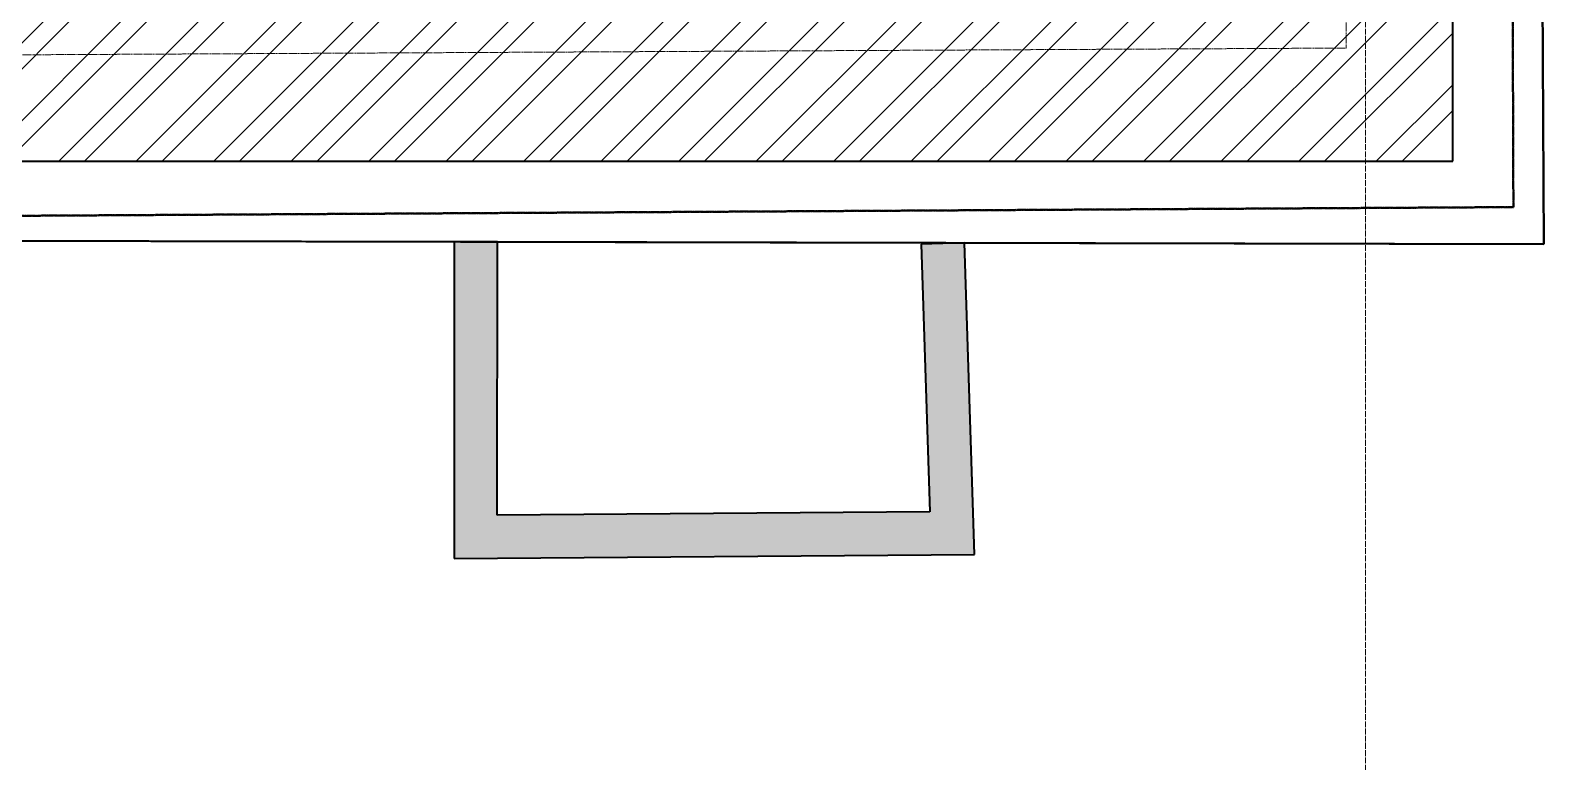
# Model space of a CAD drawing. Header units: millimetres. Extents: x 749182 to 2267578, y 70462 to 311449.
# Drawn here: x 2009489 to 2014750, y 82060 to 84604 of the extents above; entities that cross this region are included whole.
import ezdxf

# ---------------------------------------------------------------- set-up
doc = ezdxf.new("R2010")
doc.units = ezdxf.units.MM
for name, pattern in [('ADSK_Линия сетки', [25, 20, -2.5, 0, -2.5]), ('ADSK_Сверху', [4.5, 3, -1.5]), ('осеваяX2', [4, 2.5, -0.5, 0.5, -0.5])]:
    doc.linetypes.add(name, pattern=pattern)
for name, color, linetype, lineweight in [('Оси', 165, 'осеваяX2', 13), ('Перекрытие', 7, 'Continuous', 18), ('Стены', 184, 'Continuous', 40), ('Стены наружные', 7, 'Continuous', 18), ('Стены разрез', 7, 'Continuous', 35)]:
    doc.layers.add(name, color=color, linetype=linetype, lineweight=lineweight)

# ---------------------------------------------------------------- blocks, each defined once
blk = doc.blocks.new('Существующие стены 2 этаж - Существующие стены 2 этаж-699583-01 План 1-го этажа маркировочный')
at = {"layer": 'Стены', "color": 254, "linetype": 'ADSK_Сверху', "true_color": 0xe8c5d7}
for p, q in [((56381, 21103.7), (56424.5, 8372.5)), ((56424.5, 8372.5), (56420.4, 9567.3)), ((50113.3, 8335.8), (56424.5, 8372.5)), ((56424.5, 8372.5), (50113.3, 8335.8))]:
    blk.add_line(p, q, dxfattribs=at)
blk = doc.blocks.new('Существующие стены 1 эт - Существующие стены 1 эт-653793-01 План 1-го этажа маркировочный')
at = {"layer": 'Стены'}
for p, q in [((56467.8, 20902.4), (56529.9, 8243.7)), ((52743, 8251.8), (50189.1, 8257.2)), ((56529.9, 8243.7), (52893, 8251.4))]:
    blk.add_line(p, q, dxfattribs=at)
at = {"layer": 'Стены разрез'}
for p, q in [((56529.9, 8243.7), (56523.2, 9627.5)), ((50189.1, 8257.2), (56529.9, 8243.7))]:
    blk.add_line(p, q, dxfattribs=at)

msp = doc.modelspace()

# ---------------------------------------------------------------- hatches: boundary and pattern name
at = {"layer": 'Стены наружные', "lineweight": 9}
h = msp.add_hatch(dxfattribs=at)
h.set_pattern_fill('FP_3', color=256, angle=45, style=0, pattern_type=2)
h.set_pattern_definition([(45, (1958220.23, 75616.62), (-134.70384, 134.70384), []), (45, (1958310.03, 75616.62), (-134.70384, 134.70384), [])])
h.paths.add_polyline_path([(2013144.9754, 84148.9208), (2014434.175, 84148.9208), (2014434.175, 84658.9208), (2008153.6265, 84658.9208), (2008153.6265, 84148.9208), (2012774.4667, 84148.9208)])
at = {"layer": 'Стены наружные'}
for points in [[(2010962.8305, 82916.4328), (2011112.831, 82917.5755), (2011113.1846, 83868.3287), (2010963.1846, 83868.3845), (2010962.8309, 82917.5755)], [(2012621.521, 82779.0635), (2012771.5627, 82780.2064), (2012736.4233, 83864.6107), (2012586.502, 83859.7526), (2012621.484, 82780.2064)], [(2010962.7747, 82766.4281), (2012621.521, 82779.0635), (2012616.6614, 82929.0308), (2010962.8305, 82916.4328), (2010962.7794, 82779.0635)]]:
    msp.add_hatch(color=256, dxfattribs=at).paths.add_polyline_path(points)

# ---------------------------------------------------------------- linework, layer by layer
at = {"layer": 'Оси', "linetype": 'ADSK_Линия сетки'}
msp.add_line((2014130.1361, 71261.653), (2014130.1361, 120151.4054), dxfattribs=at)
at = {"layer": 'Перекрытие', "linetype": 'ADSK_Сверху'}
for p, q in [((2014024.3879, 95520.4981), (2014063.8001, 84542.3687)), ((2014063.8001, 84542.3687), (2008375.0221, 84513.2949))]:
    msp.add_line(p, q, dxfattribs=at)
at = {"layer": 'Стены наружные', "lineweight": 40}
for p, q in [((2014434.175, 84148.9208), (2014434.175, 85152.9313)), ((2008153.6265, 84148.9208), (2014434.175, 84148.9208)), ((2010963.1846, 83868.3845), (2010962.7747, 82766.4281)), ((2011113.1846, 83868.3287), (2010963.1846, 83868.3845)), ((2011112.831, 82917.5755), (2011113.1846, 83868.3287)), ((2012736.4233, 83864.6107), (2012586.502, 83859.7526)), ((2012586.502, 83859.7526), (2012616.6614, 82929.0308)), ((2012771.5627, 82780.2064), (2012736.4233, 83864.6107)), ((2012616.6614, 82929.0308), (2011112.831, 82917.5755)), ((2010962.7747, 82766.4281), (2012771.5627, 82780.2064))]:
    msp.add_line(p, q, dxfattribs=at)

# ---------------------------------------------------------------- block references
at = {"layer": 'Стены', "color": 254, "linetype": 'ADSK_Сверху', "true_color": 0xe8c5d7}
msp.add_blockref('Существующие стены 2 этаж - Существующие стены 2 этаж-699583-01 План 1-го этажа маркировочный', (1958220.2258, 75616.6187), dxfattribs=at)
at = {"layer": 'Стены', "color": 243, "true_color": 0xbb5389}
msp.add_blockref('Существующие стены 1 эт - Существующие стены 1 эт-653793-01 План 1-го этажа маркировочный', (1958220.2258, 75616.6187), dxfattribs=at)

doc.saveas('drawing.dxf')
